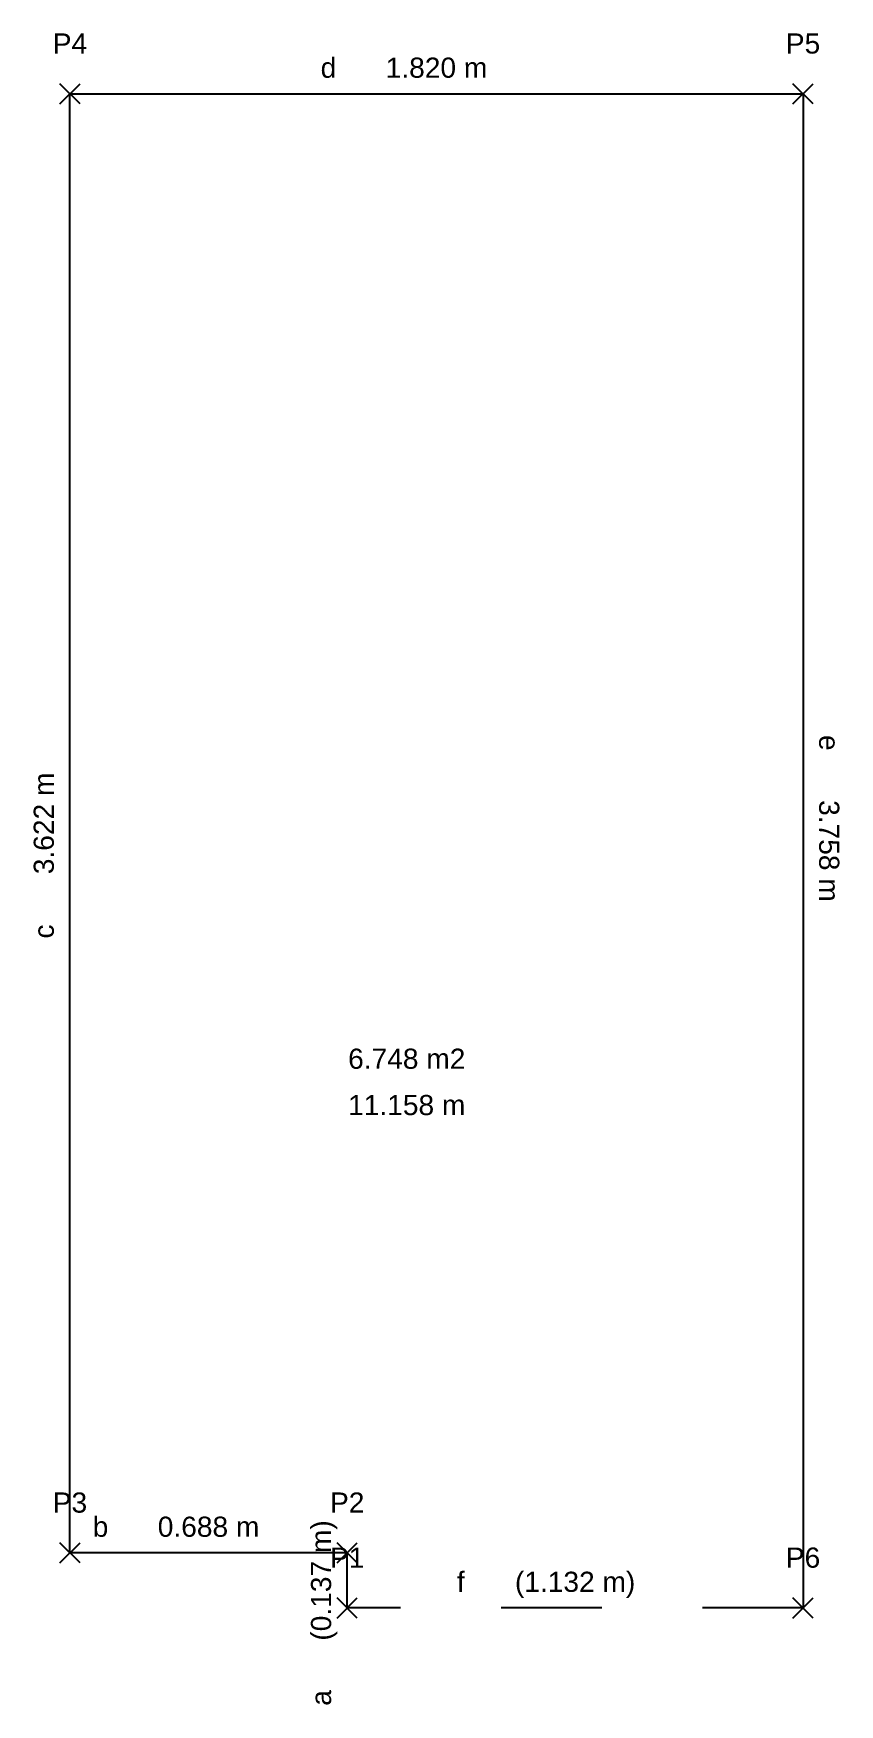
# Model space of a CAD drawing. Header units: metres. Extents: x -1 to 1, y -2.12 to 2.03.
import ezdxf
from ezdxf.enums import TextEntityAlignment as Align

# ---------------------------------------------------------------- set-up
doc = ezdxf.new("R2010")
doc.units = ezdxf.units.M
doc.linetypes.add('Dashed', pattern=[0.5, 0.25, -0.25])
for name, color, linetype, true_color in [('LEICA_AREA', 7, 'Continuous', 0xffffff), ('LEICA_CIRCUMFERENC', 7, 'Continuous', 0xffffff), ('LEICA_LINE_LENGHT', 3, 'Continuous', 0x00ff00), ('LEICA_LINE_NAME', 2, 'Continuous', 0xffff00), ('LEICA_MEASURED_LINE', 7, 'Continuous', 0xffffff), ('LEICA_POINT', 143, 'Continuous', 0x42b0ff), ('LEICA_POINT_NAME', 2, 'Continuous', 0xffff00), ('LEICA_SKETCHED_LINE', 7, 'Dashed', 0xffffff)]:
    doc.layers.add(name, color=color, linetype=linetype, true_color=true_color)
doc.styles.get("Standard").update_dxf_attribs({"font": 'Arial.ttf'})

msp = doc.modelspace()

# ---------------------------------------------------------------- linework, layer by layer
at = {"layer": 'LEICA_MEASURED_LINE'}
for p, q in [((-0.9102, -1.7425), (-0.9102, 1.8792)), ((-0.9102, 1.8792), (0.9102, 1.8792)), ((0.9102, 1.8792), (0.9102, -1.8792)), ((-0.2217, -1.7425), (-0.9102, -1.7425))]:
    msp.add_line(p, q, dxfattribs=at)
at = {"layer": 'LEICA_POINT'}
for p, q in [((-0.9352, 1.8542), (-0.8852, 1.9042)), ((-0.8852, 1.8542), (-0.9352, 1.9042)), ((0.8852, 1.8542), (0.9352, 1.9042)), ((0.9352, 1.8542), (0.8852, 1.9042)), ((-0.9352, -1.7675), (-0.8852, -1.7175)), ((-0.8852, -1.7675), (-0.9352, -1.7175)), ((-0.2467, -1.7675), (-0.1967, -1.7175)), ((-0.1967, -1.7675), (-0.2467, -1.7175)), ((-0.2467, -1.9042), (-0.1967, -1.8542)), ((-0.1967, -1.9042), (-0.2467, -1.8542)), ((0.8852, -1.9042), (0.9352, -1.8542)), ((0.9352, -1.9042), (0.8852, -1.8542))]:
    msp.add_line(p, q, dxfattribs=at)
at = {"layer": 'LEICA_SKETCHED_LINE'}
for p, q in [((-0.2217, -1.8792), (-0.2217, -1.7425)), ((0.9102, -1.8792), (-0.2217, -1.8792))]:
    msp.add_line(p, q, dxfattribs=at)

# ---------------------------------------------------------------- texts
at = {"layer": 'LEICA_AREA'}
msp.add_text('6.748 m2', height=0.05, dxfattribs=at).set_placement((-0.0739, -0.5158), align=Align.MIDDLE_CENTER)
at = {"layer": 'LEICA_CIRCUMFERENC'}
msp.add_text('11.158 m', height=0.05, dxfattribs=at).set_placement((-0.0739, -0.6308), align=Align.MIDDLE_CENTER)
at = {"layer": 'LEICA_LINE_LENGHT'}
for s, p in [('1.820 m', (0, 1.9442)), ('0.688 m', (-0.566, -1.6775)), ('(1.132 m)', (0.3442, -1.8142))]:
    msp.add_text(s, height=0.05, dxfattribs=at).set_placement(p, align=Align.MIDDLE_CENTER)
for s, rotation, p in [('3.622 m', 90, (-0.9752, 0.0683)), ('3.758 m', -90, (0.9752, 0)), ('(0.137 m)', 90, (-0.2867, -1.8109))]:
    msp.add_text(s, height=0.05, rotation=rotation, dxfattribs=at).set_placement(p, align=Align.MIDDLE_CENTER)
at = {"layer": 'LEICA_LINE_NAME'}
for s, p in [('d', (-0.2683, 1.9442)), ('b', (-0.8343, -1.6775)), ('f', (0.0604, -1.8142))]:
    msp.add_text(s, height=0.05, dxfattribs=at).set_placement(p, align=Align.MIDDLE_CENTER)
for s, rotation, p in [('e', -90, (0.9752, 0.2683)), ('c', 90, (-0.9752, -0.2)), ('a', 90, (-0.2867, -2.1025))]:
    msp.add_text(s, height=0.05, rotation=rotation, dxfattribs=at).set_placement(p, align=Align.MIDDLE_CENTER)
at = {"layer": 'LEICA_POINT_NAME'}
for s, p in [('P4', (-0.9102, 2.0042)), ('P5', (0.9102, 2.0042)), ('P3', (-0.9102, -1.6175)), ('P2', (-0.2217, -1.6175)), ('P1', (-0.2217, -1.7542)), ('P6', (0.9102, -1.7542))]:
    msp.add_text(s, height=0.05, dxfattribs=at).set_placement(p, align=Align.MIDDLE_CENTER)

doc.saveas('drawing.dxf')
